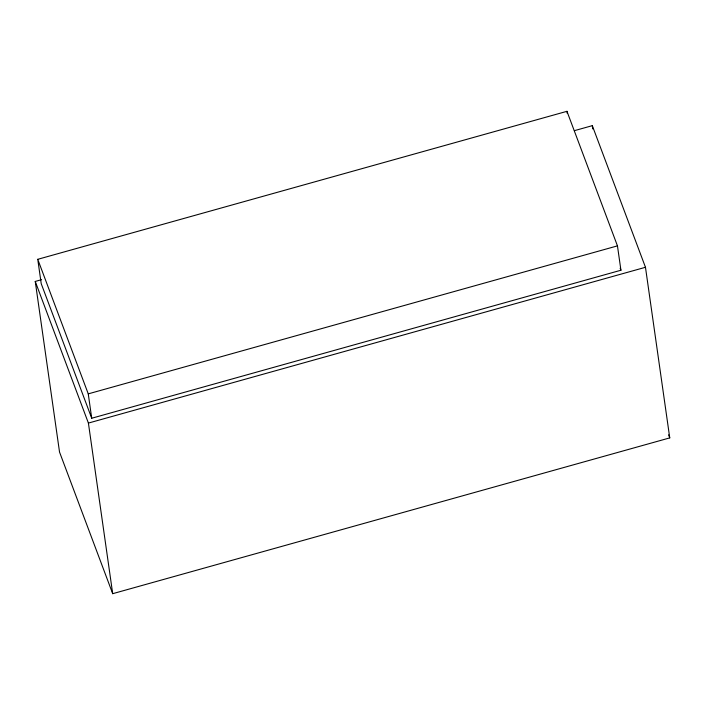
<?xml version="1.0" encoding="UTF-8"?>
<svg xmlns="http://www.w3.org/2000/svg" width="705" height="705" viewBox="0 0 705 705"><rect width="100%" height="100%" fill="white"/><g stroke="black" fill="none" stroke-linecap="round" stroke-linejoin="round"><path stroke-width="1.06" d="M37.753 259.317L566.961 111.319L617.457 245.869L620.929 270.235L91.721 418.241L41.225 283.692L37.753 259.317L88.257 393.866L91.721 418.241M574.372 130.672L592.306 125.657L645.472 267.292L669.75 437.893L112.694 593.68L59.528 452.055L35.25 281.445L41.577 279.673M88.257 393.866L617.457 245.869M112.694 593.68L88.407 423.079L645.472 267.292M620.162 268.182L620.929 270.235M668.596 434.818L669.75 437.893M35.25 281.445L88.407 423.079M592.306 125.657L592.773 128.918M566.961 111.319L567.261 113.434"/></g></svg>
